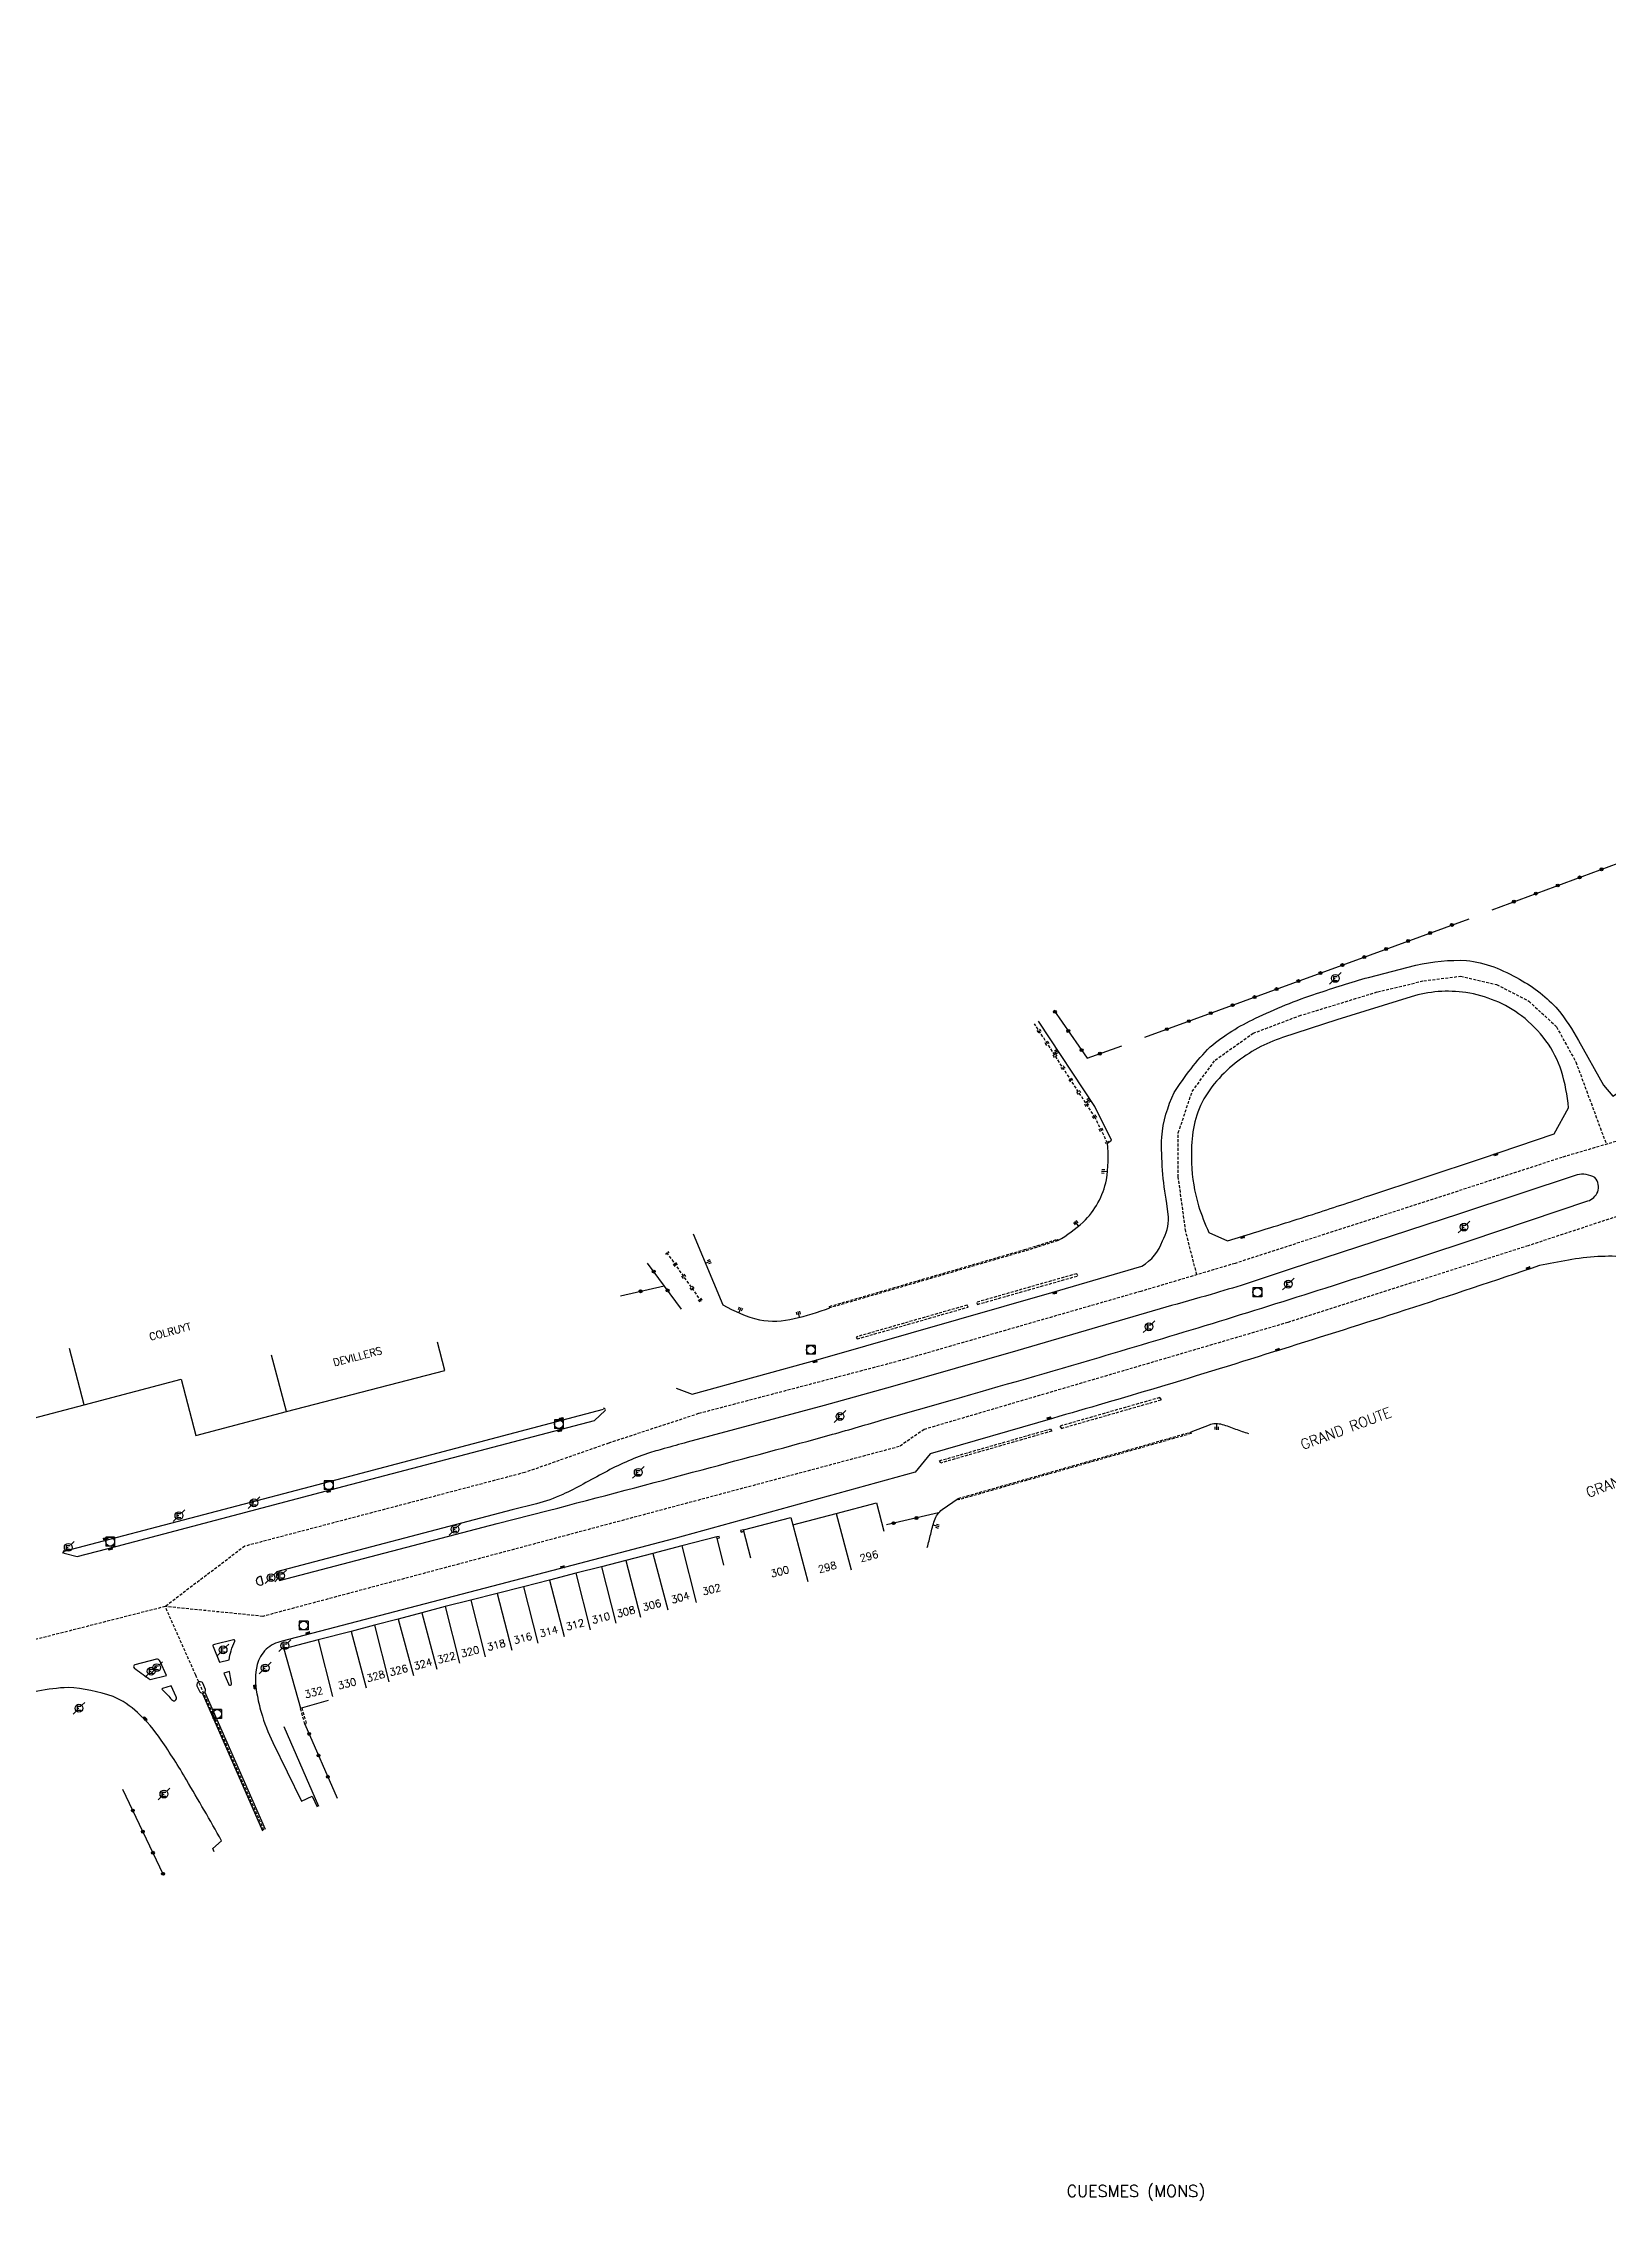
# Model space of a CAD drawing. Header units: millimetres. Extents: x 117000 to 118001, y 126000 to 126987.
# Drawn here: x 117257.5 to 117525.7, y 126511.6 to 126881.3 of the extents above; entities that cross this region are included whole.
import ezdxf
from ezdxf.enums import TextEntityAlignment as Align

# ---------------------------------------------------------------- set-up
doc = ezdxf.new("R2010")
doc.units = ezdxf.units.MM
doc.linetypes.add('DASHED', pattern=[0.75, 0.5, -0.25])
doc.layers.get('0').update_dxf_attribs({"linetype": 'CONTINUOUS'})
for name, color, linetype in [('w0001', 6, 'DASHED'), ('w0008', 7, 'CONTINUOUS'), ('w0100', 7, 'CONTINUOUS'), ('w0112', 1, 'DASHED'), ('w0211', 2, 'CONTINUOUS'), ('W0220', 5, 'DASHED'), ('w0322', 7, 'CONTINUOUS'), ('W0334', 7, 'CONTINUOUS'), ('w0400', 7, 'CONTINUOUS'), ('w0420', 7, 'CONTINUOUS'), ('W0471', 7, 'CONTINUOUS'), ('w0980', 7, 'CONTINUOUS'), ('W0984', 7, 'CONTINUOUS'), ('w0989', 7, 'CONTINUOUS'), ('w0991', 7, 'CONTINUOUS'), ('w1102', 7, 'CONTINUOUS')]:
    doc.layers.add(name, color=color, linetype=linetype)
doc.styles.get("Standard").update_dxf_attribs({"font": 'romans.shx', "width": 0.85})

# ---------------------------------------------------------------- blocks, each defined once
blk = doc.blocks.new('T400')
for p, q in [((-0.15, 0.3), (0.15, 0.3)), ((-0.15, -0.25), (-0.15, 0.3)), ((-0.15, 0.15), (0.15, 0.15)), ((-0.15, 0), (0.15, 0)), ((0.15, 0.3), (0.15, -0.25)), ((-0.15, -0.15), (0.15, -0.15)), ((-0.15, -0.25), (-0.15, -0.3)), ((-0.15, -0.3), (0.15, -0.3)), ((0.15, -0.3), (0.15, -0.25))]:
    blk.add_line(p, q)
blk = doc.blocks.new('T471')
for p, q in [((-0.333334, 0.333334), (-0.333334, -0.333334)), ((-0.333334, 0.333334), (0.333334, 0.333334)), ((-0.333334, 0), (0, 0)), ((0.500001, 0.500001), (1.000002, 1.000002)), ((-0.500001, -0.500001), (-1.000002, -1.000002)), ((-0.333334, -0.333334), (0.333334, -0.333334))]:
    blk.add_line(p, q)
blk.add_ellipse((0, 0), major_axis=(0.471405, 0.471405), ratio=1, start_param=5.4977871438, end_param=11.780972451)
blk = doc.blocks.new('T420')
for p, q in [((0.75, 0.75), (-0.75, 0.75)), ((-0.75, 0.75), (-0.75, -0.75)), ((0.75, 0.75), (0.75, -0.75)), ((0.75, -0.75), (-0.75, -0.75))]:
    blk.add_line(p, q)
blk.add_ellipse((0, 0), major_axis=(-0.53, 0.53), ratio=1, start_param=3.926991, end_param=10.210176)
blk = doc.blocks.new('t322o')
at = {"color": 0, "linetype": 'Continuous'}
for radius in [0.25, 0.15]:
    blk.add_circle((0, 0), radius, dxfattribs=at)
blk = doc.blocks.new('t211o')
at = {"color": 0, "linetype": 'Continuous'}
for p, q in [((-0.29, 0.5), (-0.29, 0)), ((0, 1), (0, 0)), ((0.29, 0.5), (0.29, 0))]:
    blk.add_line(p, q, dxfattribs=at)

msp = doc.modelspace()

# ---------------------------------------------------------------- linework, layer by layer
at = {"layer": 'w0001'}
for points in [[(118000, 126881.32), (117965.59, 126867.49), (117863.01, 126824.91), (117725.69, 126766.62), (117667.64, 126741.89), (117646.94, 126733.31), (117630.79, 126726.75), (117614.13, 126720.7), (117594.69, 126714.14), (117572.48, 126706.82), (117544.21, 126698.24), (117517.7, 126690.42), (117461.67, 126672.25), (117445.51, 126667.45), (117404.37, 126655.6), (117369.78, 126646.51), (117354.39, 126641.46), (117340, 126636.42), (117292.04, 126623.8), (117278.41, 126613.46), (117180.22, 126588.48), (117124.94, 126573.34), (117016.9, 126542.3), (117000, 126537.97)], [(118000, 126872.55), (117967.71, 126859.44), (117898.25, 126831.38), (117823.11, 126799.25), (117712.34, 126752.03), (117681.51, 126738.89), (117641.11, 126721.96), (117627.1, 126716.53), (117580.73, 126699.38), (117548.48, 126687.33), (117511.89, 126675.28), (117470.73, 126662.14), (117408.4, 126643.8), (117404.16, 126640.87), (117295.14, 126611.78), (117278.41, 126613.46)], [(117455.12, 126670.31), (117453.22, 126677.72), (117451.95, 126687.03), (117451.95, 126694.61), (117454.32, 126701.72), (117458.27, 126707.09), (117464.75, 126711.67), (117472.65, 126714.67), (117486.08, 126718.78), (117493.98, 126720.67), (117500.3, 126721.46), (117506.46, 126720.04), (117511.99, 126717.2), (117516.73, 126712.78), (117520.04, 126706.77), (117525.27, 126692.65)], [(117295.33, 126575.15), (117283.64, 126601.71), (117278.41, 126613.46)]]:
    msp.add_lwpolyline(points, dxfattribs=at)
at = {"layer": 'w0008', "flags": 128}
for points in [[(117492.66, 126723.34, -0.069), (117501.31, 126724.15, -0.0653), (117505.97, 126723.04, -0.0411), (117510.4, 126720.93, -0.0857), (117516.97, 126715.74, -0.0485), (117520.48, 126710.43), (117524.79, 126702.8), (117526.39, 126700.92, 0.1116), (117529.33, 126703.65, 0.1189), (117529.94, 126705.8), (117530.43, 126718.5, -0.0514), (117531.59, 126728.31, -0.0794), (117535.38, 126737.21, -0.0863), (117541.82, 126744.41, -0.0553), (117546.92, 126747.54, -0.0487), (117552.55, 126749.56, -0.0489), (117559.48, 126750.58), (117572.84, 126751.28)], [(117365.93, 126650.88), (117368.67, 126649.86), (117390.23, 126655.76), (117430.31, 126667.25), (117445.72, 126671.77, 0.173), (117449.24, 126676.11, 0.1359), (117450.26, 126680.17), (117449.98, 126682.54, -0.0508), (117449.11, 126693.9, -0.0918), (117451.26, 126701.52, -0.0531), (117457.41, 126709.36, -0.0623), (117465.15, 126714.25, -0.0326), (117475.64, 126718.49, -0.0085), (117484.5, 126721.26)], [(117401.62, 126645.56), (117413.27, 126648.89, 0.0017), (117438.37, 126656.15, 0.0058), (117477.13, 126668.03, 0.0038), (117501.93, 126676.17), (117522.09, 126682.95, 0.219), (117523.79, 126684.49, 0.2761), (117523.32, 126686.97, 0.1686), (117520.25, 126687.45), (117500.14, 126680.74), (117471.09, 126671.26), (117463.43, 126668.71, -0.0035), (117457.56, 126666.94, -0.0001), (117449.84, 126664.74), (117424.48, 126657.34), (117402.98, 126651.18), (117391.3, 126647.9), (117367.81, 126641.61, 0.0018), (117363.9, 126640.51, 0.0103), (117361.01, 126639.69, 0.0438), (117353.72, 126636.44, 0.0032), (117350.02, 126634.45, -0.0164), (117346.5, 126632.65, -0.0459), (117342, 126631.05), (117337.86, 126630.01), (117297.48, 126619.42), (117297.99, 126617.95), (117335.26, 126627.66), (117343.99, 126629.91, 0.0022), (117370.39, 126636.9, 0.0028), (117392.72, 126642.98, 0.006691), (117401.62, 126645.56)], [(117533.69, 126672.6, 0.0693), (117523.8, 126673.41, 0.0269), (117518.76, 126672.82, 0.0097), (117513.82, 126671.88, -0.0027), (117490.77, 126664.22, -0.0024), (117469.6, 126657.51, -0.0032), (117448.33, 126650.94, -0.0021), (117430.38, 126645.7), (117409.47, 126639.63), (117406.9, 126636.46), (117365.47, 126625.07), (117345.87, 126619.93), (117298.43, 126607.54, 0.1235), (117295.69, 126606.13, 0.1334), (117294.16, 126603.51, 0.113), (117294.13, 126598.49, 0.0273), (117294.85, 126595.34, 0.0435), (117296.85, 126590.14), (117301.74, 126580.13), (117303.59, 126580.95), (117304.45, 126579.14)], [(117261.03, 126623.05, 0.1815), (117260.94, 126622.78, 0.2701), (117261.1, 126622.59), (117263.35, 126622.02), (117270.18, 126623.81), (117307.96, 126633.8), (117351.93, 126645.36), (117353.77, 126647.07, 0.3102), (117353.79, 126647.3, 0.2322), (117353.51, 126647.42)], [(117286.79, 126571.42), (117286.56, 126572.02), (117288.07, 126573.33, 0.0049), (117282.04, 126583.78, 0.0196), (117277.7, 126590.59, 0.0559), (117273.69, 126595.29, 0.0751), (117269.52, 126598.06, 0.0597), (117261.76, 126599.6, 0.0376), (117256.57, 126598.94, 0.0184), (117250.13, 126597.61), (117231.07, 126592.71, 0.0014), (117218.19, 126589.35, 0.0015), (117205.48, 126585.99, 0.0014), (117195.92, 126583.37), (117171.48, 126576.8), (117138.35, 126567.7), (117101.36, 126557.44), (117064.35, 126547.08), (117041.09, 126540.57), (117015.74, 126533.43, 0.0006), (117006.01, 126530.87, -0.001152), (117000, 126529.28)], [(117295.57, 126575.26), (117285.18, 126598.83, 0.1129), (117285.31, 126598.99, 0.1804), (117285.3, 126599.24), (117284.88, 126600.32, 0.1916), (117284.67, 126600.52, 0.1663), (117284.25, 126600.56, 0.1998), (117283.88, 126600.31, 0.2368), (117283.85, 126599.87), (117284.26, 126598.97, 0.1458), (117284.46, 126598.73, 0.1052), (117284.75, 126598.65), (117295.09, 126575.05)]]:
    msp.add_lwpolyline(points, format="xyb", dxfattribs=at)
for points in [[(117516.32, 126694.46), (117518.79, 126698.9, 0.0472), (117517.61, 126705.17, 0.0793), (117514.92, 126710.4, 0.0725), (117510.75, 126714.65, 0.0637), (117506.23, 126717.25, 0.0624), (117501.22, 126718.65, 0.0557), (117496.47, 126718.81, 0.0564), (117491.83, 126717.93), (117479.09, 126713.96), (117469.78, 126710.94, 0.0462), (117465.56, 126709.12, 0.044), (117461.71, 126706.55, 0.0534), (117458.1, 126703, 0.0733), (117455.52, 126698.74, 0.0667), (117454.38, 126694.19, 0.0412), (117454.23, 126689.41, 0.0639), (117455.4, 126682.14, 0.0265), (117457.18, 126677.53), (117460.37, 126676.14), (117464.32, 126677.34, 0.0047), (117474.97, 126680.65, 0.0023), (117484.57, 126683.83), (117503.87, 126690.25)], [(117294.84, 126618.59, 1.4857), (117295.18, 126617.27)], [(117289.36, 126604.31, -0.0314), (117289.69, 126605.89, -0.0339), (117290.35, 126607.51, 0.1809), (117290.33, 126607.7, 0.2573), (117290.09, 126607.75), (117286.84, 126606.94, 0.1937), (117286.56, 126606.82, 0.157), (117286.61, 126606.61), (117287.71, 126603.92)], [(117277.54, 126604.05, 0.125), (117277.26, 126604.4, 0.1985), (117276.9, 126604.46), (117273.18, 126603.48, 0.2469), (117273.02, 126603.29, 0.1869), (117273.03, 126603, 0.1436), (117273.36, 126602.71, -0.0003), (117274.63, 126601.82, -0.0003), (117275.81, 126600.98), (117278.63, 126601.64)], [(117289.24, 126600.19, 1.0396), (117289.77, 126600.32), (117289.6, 126601.3), (117289.42, 126602.34), (117288.47, 126602.07)], [(117277.92, 126599.41), (117277.81, 126599.31, -0.0114), (117278.83, 126598.28, -0.008), (117279.51, 126597.51, 0.0842), (117279.8, 126597.33, 0.1728), (117280.08, 126597.32, 0.2287), (117280.32, 126597.63, 0.1783), (117280.29, 126598.01), (117279.43, 126599.85)]]:
    msp.add_lwpolyline(points, format="xyb", close=True, dxfattribs=at)
at = {"layer": 'w0100', "flags": 128}
for points in [[(117236.88, 126702.89), (117232.04, 126701.61), (117247.36, 126643.48), (117264.55, 126648.01), (117281.17, 126652.39), (117283.68, 126642.78), (117299.16, 126646.85), (117326.32, 126653.89), (117325.07, 126658.73)], [(117374.12, 126620.53), (117372.89, 126625.38), (117366.91, 126623.86), (117361.95, 126622.53), (117357.34, 126621.34), (117353.16, 126620.29), (117348.72, 126619.16), (117344.24, 126617.99), (117339.76, 126616.86), (117335.26, 126615.68), (117330.76, 126614.53), (117326.38, 126613.44), (117322.38, 126612.38), (117318.33, 126611.29), (117314.27, 126610.26), (117310.29, 126609.21), (117304.61, 126607.76), (117298.71, 126606.19), (117301.57, 126596.06), (117306.38, 126597.42)]]:
    msp.add_lwpolyline(points, dxfattribs=at)
at = {"layer": 'w0100'}
msp.add_lwpolyline([(117378.72, 126621.77), (117377.45, 126626.6), (117385.6, 126628.74), (117385.94, 126627.44), (117393.36, 126629.4), (117400.24, 126631.21), (117401.51, 126626.38)], dxfattribs=at)
at = {"layer": 'w0112'}
for points in [[(117392.2, 126664.88), (117425.58, 126674.61), (117431.25, 126676.4), (117431.33, 126676.16), (117425.66, 126674.37), (117392.27, 126664.64)], [(117434.54, 126670.49), (117417.37, 126665.58), (117417.54, 126665.22), (117434.71, 126670.12)], [(117415.78, 126665.1), (117396.75, 126659.64), (117396.93, 126659.31), (117415.96, 126664.77)], [(117431.93, 126643.99), (117449.06, 126648.9), (117448.77, 126649.26), (117431.64, 126644.35)], [(117411.02, 126638.43), (117430.07, 126643.9), (117430.3, 126643.52), (117411.25, 126638.05)], [(117414.25, 126631.98), (117454.1, 126643.35), (117454.17, 126643.11), (117414.32, 126631.74)]]:
    msp.add_lwpolyline(points, close=True, dxfattribs=at)
for points in [[(117372.95, 126625.14), (117373.37, 126625.24), (117373.32, 126625.48), (117372.89, 126625.38)], [(117377.45, 126626.6), (117376.98, 126626.47), (117377.05, 126626.23), (117377.52, 126626.36)], [(117301.81, 126596.13), (117302.58, 126593.36), (117302.34, 126593.3), (117301.57, 126596.06)]]:
    msp.add_lwpolyline(points, dxfattribs=at)
at = {"layer": 'w0211'}
msp.add_lwpolyline([(117439.83, 126692.87), (117440.53, 126693.37), (117437.67, 126699.15), (117427.99, 126713.78)], dxfattribs=at)
at = {"layer": 'w0211', "flags": 128}
for points in [[(117431.34, 126676.16, 0.0523), (117435.67, 126679.33, 0.0747), (117438.19, 126682.65, 0.0749), (117439.63, 126686.56, 0.064784), (117439.83, 126692.87)], [(117368.85, 126677.33), (117373.95, 126665.17, 0.0709), (117380.19, 126662.58, 0.1023), (117386.13, 126662.79, 0.0295), (117392.27, 126664.63), (117392.27, 126664.64)], [(117464.02, 126643.05, -0.0099), (117461.83, 126643.81, 0.0305), (117459.5, 126644.61, 0.1549), (117457.21, 126644.56), (117454.1, 126643.35)], [(117408.95, 126623.6, 0.0099), (117409.54, 126625.84, -0.0305), (117410.19, 126628.22, -0.1549), (117411.51, 126630.08), (117414.25, 126631.98)]]:
    msp.add_lwpolyline(points, format="xyb", dxfattribs=at)
at = {"layer": 'W0220'}
for p, q in [((117437.7, 126697.23), (117427.32, 126713.31)), ((117427.92, 126711.92), (117427.78, 126712.13)), ((117428.05, 126711.71), (117427.92, 126711.92)), ((117428.34, 126712.19), (117428.2, 126712.4)), ((117428.47, 126711.98), (117428.34, 126712.19)), ((117429.27, 126709.82), (117429.14, 126710.03)), ((117429.41, 126709.61), (117429.27, 126709.82)), ((117429.69, 126710.09), (117429.56, 126710.3)), ((117429.83, 126709.88), (117429.69, 126710.09)), ((117430.63, 126707.72), (117430.49, 126707.93)), ((117430.76, 126707.51), (117430.63, 126707.72)), ((117431.05, 126707.99), (117430.91, 126708.2)), ((117431.19, 126707.78), (117431.05, 126707.99)), ((117431.99, 126705.62), (117431.85, 126705.83)), ((117432.41, 126705.89), (117432.27, 126706.1)), ((117432.54, 126705.68), (117432.41, 126705.89)), ((117432.12, 126705.41), (117431.99, 126705.62)), ((117433.34, 126703.52), (117433.21, 126703.73)), ((117433.48, 126703.31), (117433.34, 126703.52)), ((117433.76, 126703.79), (117433.63, 126704)), ((117433.9, 126703.58), (117433.76, 126703.79)), ((117434.7, 126701.42), (117434.56, 126701.63)), ((117434.83, 126701.21), (117434.7, 126701.42)), ((117435.12, 126701.69), (117434.98, 126701.9)), ((117435.25, 126701.48), (117435.12, 126701.69)), ((117436.05, 126699.32), (117435.92, 126699.53)), ((117436.19, 126699.11), (117436.05, 126699.32)), ((117436.47, 126699.59), (117436.34, 126699.8)), ((117436.61, 126699.38), (117436.47, 126699.59)), ((117437.41, 126697.22), (117437.27, 126697.43)), ((117437.49, 126697.09), (117437.41, 126697.22)), ((117437.52, 126697.03), (117437.47, 126697.12)), ((117437.83, 126697.49), (117437.69, 126697.7)), ((117439.83, 126692.87), (117437.7, 126697.23)), ((117437.91, 126697.37), (117437.83, 126697.49)), ((117437.97, 126697.25), (117437.92, 126697.34)), ((117438.51, 126695.01), (117438.4, 126695.23)), ((117438.62, 126694.78), (117438.51, 126695.01)), ((117438.96, 126695.23), (117438.85, 126695.45)), ((117439.07, 126695), (117438.96, 126695.23)), ((117439.6, 126692.76), (117439.49, 126692.98)), ((117440.05, 126692.98), (117439.94, 126693.2)), ((117364.1, 126673.98), (117364.24, 126673.78)), ((117364.3, 126674.12), (117370.17, 126665.8)), ((117364.51, 126674.27), (117364.65, 126674.06)), ((117365.8, 126672.43), (117365.95, 126672.22)), ((117365.4, 126672.14), (117365.54, 126671.94)), ((117365.54, 126671.94), (117365.68, 126671.73)), ((117365.95, 126672.22), (117366.09, 126672.02)), ((117366.83, 126670.1), (117366.98, 126669.89)), ((117366.98, 126669.89), (117367.12, 126669.69)), ((117367.24, 126670.38), (117367.39, 126670.18)), ((117367.39, 126670.18), (117367.53, 126669.98)), ((117368.27, 126668.05), (117368.42, 126667.85)), ((117368.42, 126667.85), (117368.56, 126667.64)), ((117368.68, 126668.34), (117368.83, 126668.14)), ((117368.83, 126668.14), (117368.97, 126667.93)), ((117369.71, 126666.01), (117369.86, 126665.8)), ((117369.86, 126665.8), (117369.96, 126665.65)), ((117370.12, 126666.3), (117370.27, 126666.09)), ((117370.27, 126666.09), (117370.37, 126665.94))]:
    msp.add_line(p, q, dxfattribs=at)
at = {"layer": 'w0322'}
msp.add_line((117484.5, 126721.26), (117492.66, 126723.34), dxfattribs=at)
at = {"layer": 'w0322', "flags": 128}
for points in [[(117505.69, 126732.85), (117528.83, 126741.38), (117529.89, 126751.32)], [(117446.24, 126711.01), (117501.77, 126731.31)], [(117430.64, 126715.62), (117436.35, 126707.41), (117442.28, 126709.55)], [(117366.84, 126664.41), (117361.05, 126672.28)], [(117356.42, 126666.68), (117363.89, 126668.43)], [(117410.89, 126629.49), (117401.99, 126627.47)], [(117298.71, 126592.88), (117304.67, 126579.24)], [(117302.34, 126593.3), (117307.87, 126580.63)], [(117278.06, 126567.6), (117271.14, 126582.11)]]:
    msp.add_lwpolyline(points, dxfattribs=at)
at = {"layer": 'W0334', "flags": 128}
msp.add_lwpolyline([(117261.12, 126622.95), (117308.95, 126635.51), (117353.48, 126647.29)], dxfattribs=at)
at = {"layer": 'w1102'}
for p, q in [((117264.55, 126648.01), (117262, 126657.68)), ((117299.16, 126646.85), (117296.62, 126656.52)), ((117393.36, 126629.4), (117395.91, 126619.73)), ((117385.94, 126627.44), (117388.5, 126617.77)), ((117357.34, 126621.34), (117359.84, 126611.66)), ((117361.95, 126622.53), (117364.53, 126612.87)), ((117366.91, 126623.86), (117369.38, 126614.17)), ((117344.24, 126617.99), (117346.76, 126608.32)), ((117348.72, 126619.16), (117351.19, 126609.47)), ((117353.16, 126620.29), (117355.6, 126610.59)), ((117326.38, 126613.44), (117328.8, 126603.74)), ((117330.76, 126614.53), (117333.23, 126604.84)), ((117335.26, 126615.68), (117337.79, 126606)), ((117339.76, 126616.86), (117342.23, 126607.16)), ((117314.27, 126610.26), (117316.73, 126600.57)), ((117318.33, 126611.29), (117320.92, 126601.63)), ((117322.38, 126612.38), (117324.96, 126602.71)), ((117304.61, 126607.76), (117307.08, 126598.07)), ((117310.29, 126609.21), (117312.85, 126599.54))]:
    msp.add_line(p, q, dxfattribs=at)

# ---------------------------------------------------------------- block references
at = {"layer": 'w0211'}
for p, rotation in [((117431.34, 126708.71), 123.4744377551406), ((117436.86, 126700.37), 123.4744377551406), ((117438.81, 126688.02), 263.9450574968743), ((117434.25, 126679.42), 219.8504670246741), ((117371.89, 126672.68), 112.7484502141321), ((117377.07, 126664.7), 156.6807532725929), ((117386.81, 126663.99), 194.3105407675715), ((117458.48, 126643.76), 359.0950452165431), ((117410.91, 126627.18), 73.67495064695723)]:
    msp.add_blockref('t211o', p, dxfattribs=dict(at, rotation=rotation))
at = {"layer": 'w0322'}
for p, rotation in [((117524.45, 126739.77), 20.22521513290296), ((117513.19, 126735.62), 20.22521513290296), ((117516.95, 126737), 20.22521513290296), ((117520.7, 126738.38), 20.22521513290296), ((117509.44, 126734.23), 20.22521513290296), ((117495.08, 126728.86), 20.07769781010102), ((117498.83, 126730.24), 20.07769781010102), ((117483.8, 126724.74), 20.07769781010102), ((117487.56, 126726.12), 20.07769781010102), ((117491.32, 126727.49), 20.07769781010102), ((117472.53, 126720.62), 20.07769781010102), ((117476.29, 126722), 20.07769781010102), ((117480.05, 126723.37), 20.07769781010102), ((117461.26, 126716.5), 20.07769781010102), ((117465.02, 126717.88), 20.07769781010102), ((117468.78, 126719.25), 20.07769781010102), ((117430.81, 126715.36), 304.8294074974526), ((117453.75, 126713.76), 20.07769781010102), ((117457.51, 126715.13), 20.07769781010102), ((117433.1, 126712.07), 304.8294074974526), ((117449.99, 126712.38), 20.07769781010102), ((117435.38, 126708.79), 304.8294074974526), ((117438.52, 126708.19), 19.87906471131608), ((117362.1, 126670.85), 126.3428093008049), ((117359.85, 126667.48), 13.18056727351072), ((117364.47, 126667.63), 126.3428093008049), ((117403.19, 126627.74), 192.8387430857371), ((117407.09, 126628.63), 192.8387430857371), ((117303.07, 126591.63), 293.606386162882), ((117304.67, 126587.96), 293.606386162882), ((117306.27, 126584.3), 293.606386162882), ((117272.86, 126578.5), 115.4982044305837), ((117274.58, 126574.89), 115.4982044305837), ((117276.3, 126571.28), 115.4982044305837), ((117278.03, 126567.67), 115.4982044305837)]:
    msp.add_blockref('t322o', p, dxfattribs=dict(at, rotation=rotation))
at = {"layer": 'w0400'}
for p, rotation in [((117506.35, 126690.94), 108.0850304178656), ((117462.97, 126676.75), 107.2099818692284), ((117511.91, 126671.44), 108.3231555670245), ((117430.79, 126667.22), 106.787660071002), ((117468.98, 126657.47), 107.8042456388823), ((117389.73, 126655.46), 105.9322433229701), ((117346, 126643.64), 104.9360854130882), ((117346.29, 126645.65), 104.407898960162), ((117429.84, 126645.76), 106.9735503278609), ((117306.39, 126633.21), 106.551796400376), ((117268.16, 126625.09), 104.3624218169053), ((117269.03, 126623.36), 104.6612966850064), ((117346.48, 126620.24), 104.5278500212024), ((117302.87, 126608.91), 105.548731795662), ((117293.78, 126599.7), 6.257732712830792), ((117274.98, 126594.24), 44.55821535143306)]:
    msp.add_blockref('T400', p, dxfattribs=dict(at, rotation=rotation))
at = {"layer": 'w0420'}
for p in [(117465.49, 126667.3), (117388.99, 126657.44), (117345.82, 126644.71), (117306.41, 126634.24), (117268.99, 126624.58), (117302.12, 126610.21), (117287.32, 126595.05)]:
    msp.add_blockref('T420', p, dxfattribs=at)
at = {"layer": 'W0471'}
for p in [(117478.84, 126721.08), (117500.89, 126678.47), (117470.79, 126668.7), (117446.92, 126661.39), (117393.99, 126646.02), (117359.44, 126636.44), (117293.6, 126631.23), (117280.76, 126629.04), (117261.8, 126623.6), (117328.05, 126626.69), (117296.53, 126618.4), (117298.16, 126618.72), (117288.32, 126606.04), (117298.9, 126606.75), (117276, 126602.38), (117276.95, 126602.99), (117295.53, 126602.92), (117263.64, 126596.04), (117278.19, 126581.33), (117278.21, 126581.33)]:
    msp.add_blockref('T471', p, dxfattribs=at)

# ---------------------------------------------------------------- texts
at = {"layer": 'w0980'}
msp.add_text('CUESMES (MONS)', height=2, dxfattribs=at).set_placement((117444.68, 126513.16), align=Align.MIDDLE)
at = {"layer": 'W0984'}
for s, rotation, p in [('COLRUYT', 14.767, (117279.26, 126660.57)), ('DEVILLERS', 14.5287, (117311.36, 126656.3))]:
    msp.add_text(s, height=1.25, rotation=rotation, dxfattribs=at).set_placement(p, align=Align.MIDDLE)
at = {"layer": 'w0989'}
for p in [(117480.67, 126643.98), (117529.57, 126635.77)]:
    msp.add_text('GRAND ROUTE', height=1.75, rotation=20.486, dxfattribs=at).set_placement(p, align=Align.MIDDLE)
at = {"layer": 'w0991'}
for s, rotation, p in [('298', 14.8312, (117391.83, 126620.2)), ('296', 14.7575, (117398.97, 126622.09)), ('302', 14.2718, (117372, 126616.38)), ('300', 14.7428, (117383.69, 126619.45)), ('308', 14.0988, (117357.32, 126612.57)), ('306', 14.4696, (117361.77, 126613.7)), ('304', 14.9914, (117366.63, 126614.98)), ('314', 14.2693, (117344.1, 126609.19)), ('312', 14.5926, (117348.62, 126610.35)), ('310', 14.2775, (117353.04, 126611.49)), ('320', 13.9786, (117330.62, 126605.74)), ('318', 14.3341, (117335.11, 126606.87)), ('316', 14.6256, (117339.66, 126608.04)), ('328', 14.8359, (117314.45, 126601.52)), ('326', 14.2436, (117318.39, 126602.54)), ('324', 14.984, (117322.55, 126603.62)), ('322', 14.9187, (117326.57, 126604.69)), ('332', 14.8813, (117303.84, 126598.76)), ('330', 14.2792, (117309.55, 126600.25))]:
    msp.add_text(s, height=1.25, rotation=rotation, dxfattribs=at).set_placement(p, align=Align.MIDDLE)

doc.saveas('drawing.dxf')
